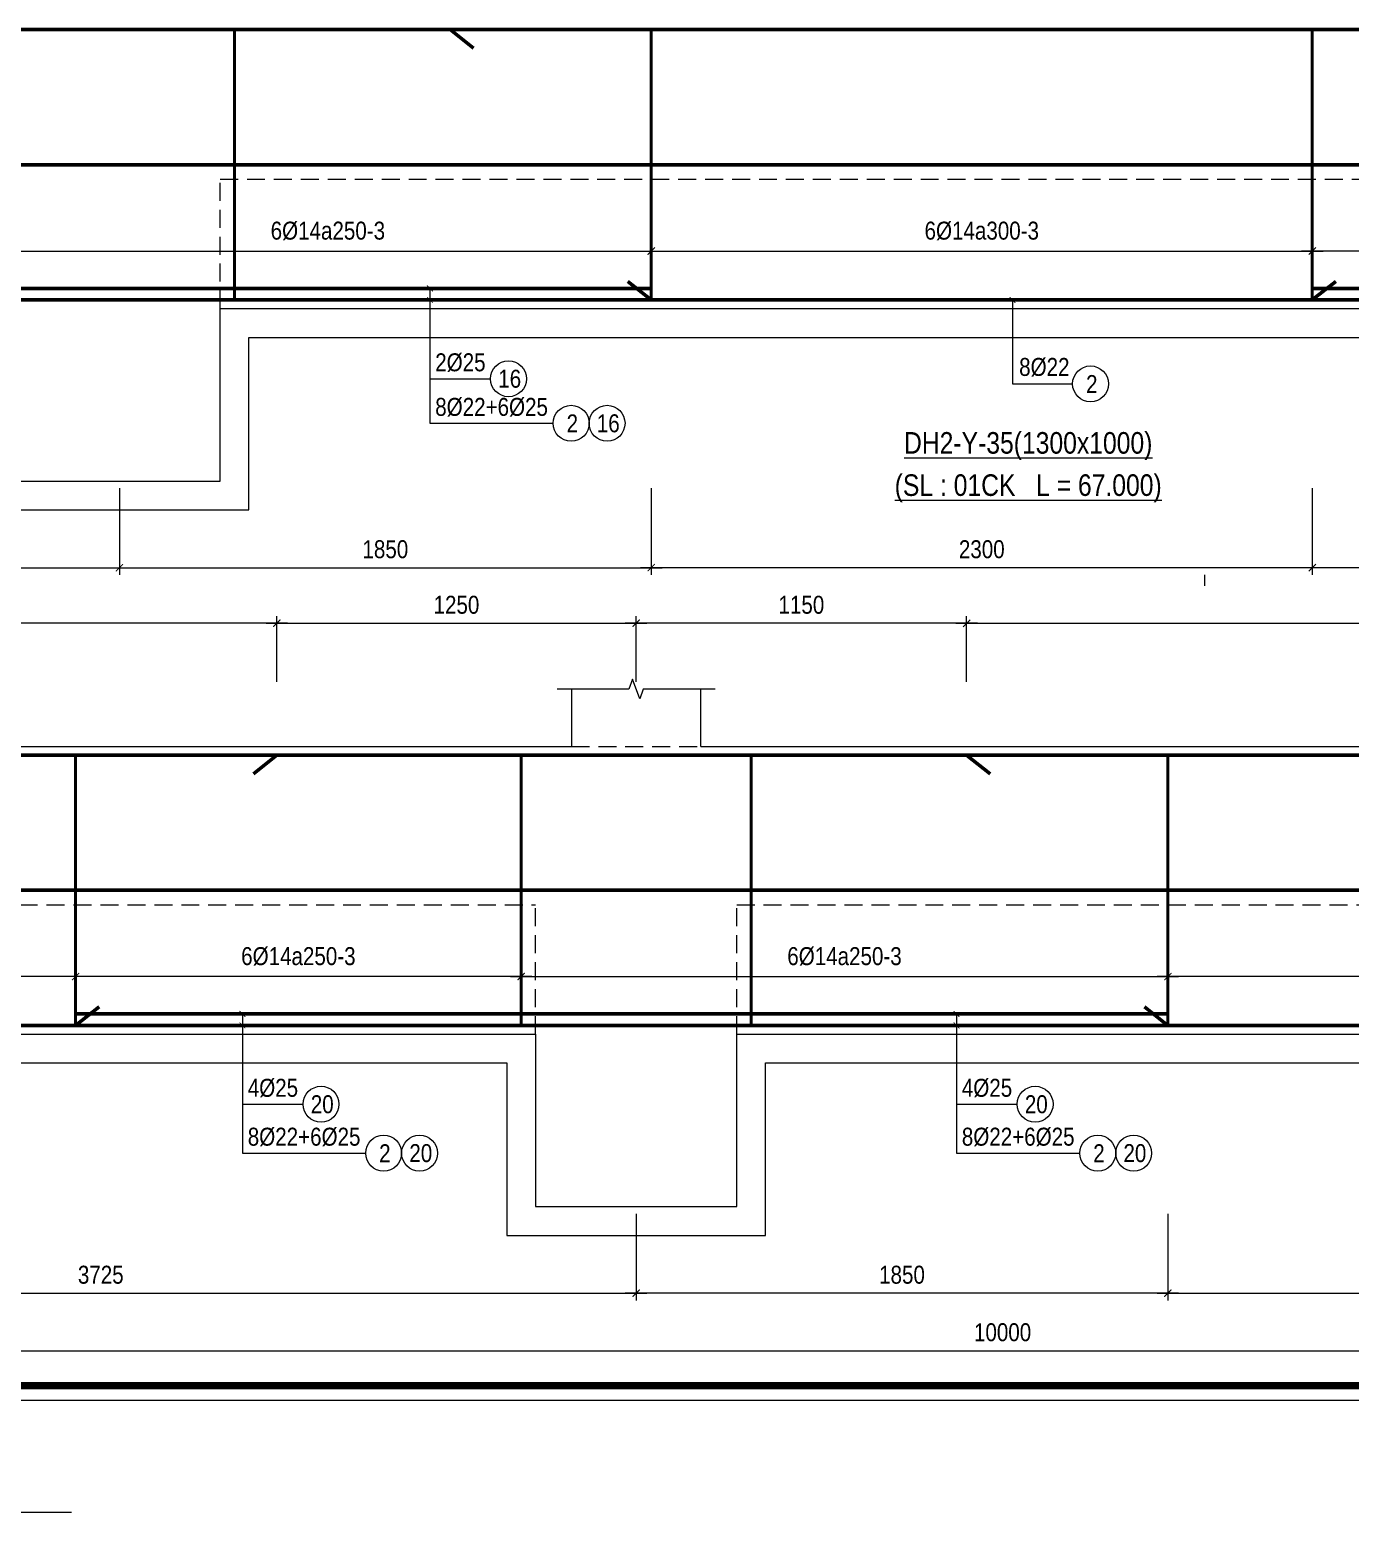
# Model space of a CAD drawing. Header units: millimetres. Extents: x 3014920 to 3563667, y -1638653 to -1356471.
# Drawn here: x 3499151 to 3503746, y -1621074 to -1615918 of the extents above; entities that cross this region are included whole.
import ezdxf
from ezdxf.enums import TextEntityAlignment as Align
from ezdxf.xclip import XClip

# ---------------------------------------------------------------- set-up
doc = ezdxf.new("R2010")
doc.units = ezdxf.units.MM
doc.header["$MEASUREMENT"] = 0
doc.header["$XCLIPFRAME"] = 0
doc.header["$PDMODE"] = 2
doc.linetypes.add('HIDDEN', pattern=[0.375, 0.25, -0.125])
doc.layers.get('0').update_dxf_attribs({"lineweight": 9})
doc.layers.get('Defpoints').update_dxf_attribs({"color": 10, "lineweight": 0})
for name, color, linetype, lineweight in [('CDAI', 21, 'Continuous', 40), ('CTHEP', 50, 'Continuous', 50), ('DBAO', 90, 'Continuous', 13), ('DGIONG', 130, 'Continuous', 13), ('DMo', 9, 'HIDDEN', 9), ('KTH', 154, 'Continuous', 9), ('Net khuat', 8, 'HIDDEN', 13), ('TEXT', 7, 'Continuous', 15)]:
    doc.layers.add(name, color=color, linetype=linetype, lineweight=lineweight)
doc.styles.add('Star-HelCon', font='VHELVCN_0.TTF')
doc.styles.add('TTP-HelCon', font='VHELVCN_0.TTF')
doc.styles.add('VNI-HELVE-CONDENSE', font='VHELVCN_0.TTF')
doc.dimstyles.new('kc-25', dxfattribs={"dimtxt": 62.5, "dimasz": 20, "dimexe": 20, "dimexo": 50, "dimgap": 25, "dimtad": 3, "dimdec": 0, "dimzin": 0, "dimdsep": 46, "dimtxsty": 'VNI-HELVE-CONDENSE', "dimblk": 'DIM', "dimcen": 2.5, "dimclrd": 256, "dimclre": 154, "dimclrt": 7, "dimaunit": 1, "dimadec": 0, "dimazin": 0, "dimtfac": 1, "dimtdec": 0, "dimtix": 1, "dimtmove": 0, "dimatfit": 3, "dimldrblk": 'DOT', "dimfxl": 1, "dimtolj": 1, "dimtzin": 0, "dimarcsym": 0})
doc.dimstyles.new('TTP-25', dxfattribs={"dimscale": 25, "dimtxt": 2.5, "dimasz": 1, "dimexe": 1, "dimexo": 1, "dimgap": 0.09, "dimtad": 0, "dimdec": 4, "dimrnd": 1, "dimzin": 9, "dimdsep": 46, "dimtxsty": 'TTP-HelCon', "dimblk": 'ARCHTICK', "dimcen": 0.09, "dimdle": 1.5, "dimclrd": 256, "dimclre": 256, "dimclrt": 7, "dimadec": 0, "dimazin": 0, "dimtfac": 1, "dimtdec": 4, "dimtmove": 0, "dimatfit": 3, "dimldrblk": 'ARCHTICK', "dimfxl": 1, "dimtvp": 1, "dimtolj": 1, "dimtzin": 0, "dimarcsym": 0})

# ---------------------------------------------------------------- blocks, each defined once
blk = doc.blocks.new('_ArchTick')
at = {"color": 0, "linetype": 'ByBlock', "const_width": 0.15}
blk.add_lwpolyline([(-0.5, -0.5), (0.5, 0.5)], dxfattribs=at)
blk = doc.blocks.new('*D1729')
at = {"layer": 'Defpoints', "color": 0, "transparency": 16777216}
for p in [(42425, -2638), (51825, -2651), (42425, -2851)]:
    blk.add_point(p, dxfattribs=at)
at = {"layer": 'KTH', "lineweight": -2, "transparency": 16777216}
for p, q in [((42425, -2663), (42425, -2876)), ((51825, -2676), (51825, -2876)), ((51862.5, -2851), (42387.5, -2851))]:
    blk.add_line(p, q, dxfattribs=at)
at = {"layer": 'KTH', "lineweight": -2, "transparency": 16777216, "xscale": 25, "yscale": 25, "zscale": 25, "rotation": 180}
blk.add_blockref('_ArchTick', (42425, -2851), dxfattribs=at)
at = {"layer": 'KTH', "lineweight": -2, "transparency": 16777216, "xscale": 25, "yscale": 25, "zscale": 25}
blk.add_blockref('_ArchTick', (51825, -2851), dxfattribs=at)
at = {"layer": 'KTH', "color": 7, "transparency": 16777216, "insert": (47125, -2787.2), "char_height": 62.5, "attachment_point": 5, "style": 'TTP-HelCon'}
blk.add_mtext('\\A1;9400', dxfattribs=at)
blk = doc.blocks.new('*D1730')
at = {"layer": 'Defpoints', "color": 0, "transparency": 16777216}
for p in [(51825, -2651), (56875, -2651), (51825, -2851)]:
    blk.add_point(p, dxfattribs=at)
at = {"layer": 'KTH', "lineweight": -2, "transparency": 16777216}
for p, q in [((51825, -2676), (51825, -2876)), ((56875, -2676), (56875, -2876)), ((56912.5, -2851), (51787.5, -2851))]:
    blk.add_line(p, q, dxfattribs=at)
at = {"layer": 'KTH', "lineweight": -2, "transparency": 16777216, "xscale": 25, "yscale": 25, "zscale": 25, "rotation": 180}
blk.add_blockref('_ArchTick', (51825, -2851), dxfattribs=at)
at = {"layer": 'KTH', "lineweight": -2, "transparency": 16777216, "xscale": 25, "yscale": 25, "zscale": 25}
blk.add_blockref('_ArchTick', (56875, -2851), dxfattribs=at)
at = {"layer": 'KTH', "color": 7, "transparency": 16777216, "insert": (54350, -2787.2), "char_height": 62.5, "attachment_point": 5, "style": 'TTP-HelCon'}
blk.add_mtext('\\A1;5050', dxfattribs=at)
blk = doc.blocks.new('*D1731')
at = {"layer": 'Defpoints', "color": 0, "transparency": 16777216}
for p in [(56875, -1901), (66875, -1901), (66875, -2101)]:
    blk.add_point(p, dxfattribs=at)
at = {"layer": 'KTH', "lineweight": -2, "transparency": 16777216}
for p, q in [((56875, -1926), (56875, -2126)), ((66875, -1926), (66875, -2126)), ((56837.5, -2101), (66912.5, -2101))]:
    blk.add_line(p, q, dxfattribs=at)
at = {"layer": 'KTH', "lineweight": -2, "transparency": 16777216, "xscale": 25, "yscale": 25, "zscale": 25, "rotation": 180}
blk.add_blockref('_ArchTick', (56875, -2101), dxfattribs=at)
at = {"layer": 'KTH', "lineweight": -2, "transparency": 16777216, "xscale": 25, "yscale": 25, "zscale": 25}
blk.add_blockref('_ArchTick', (66875, -2101), dxfattribs=at)
at = {"layer": 'KTH', "color": 7, "transparency": 16777216, "insert": (61875, -2037.2), "char_height": 62.5, "attachment_point": 5, "style": 'TTP-HelCon'}
blk.add_mtext('\\A1;10000', dxfattribs=at)
blk = doc.blocks.new('*D1739')
at = {"layer": 'Defpoints', "color": 0, "transparency": 16777216}
for p in [(60600, 428.7), (60600, 200), (61750, 200)]:
    blk.add_point(p, dxfattribs=at)
at = {"layer": 'KTH', "lineweight": -2, "transparency": 16777216}
for p, q in [((61787.5, 428.7), (60562.5, 428.7)), ((60600, 225), (60600, 453.7)), ((61750, 225), (61750, 453.7))]:
    blk.add_line(p, q, dxfattribs=at)
at = {"layer": 'KTH', "lineweight": -2, "transparency": 16777216, "xscale": 25, "yscale": 25, "zscale": 25, "rotation": 180}
blk.add_blockref('_ArchTick', (60600, 428.7), dxfattribs=at)
at = {"layer": 'KTH', "lineweight": -2, "transparency": 16777216, "xscale": 25, "yscale": 25, "zscale": 25}
blk.add_blockref('_ArchTick', (61750, 428.7), dxfattribs=at)
at = {"layer": 'KTH', "color": 7, "transparency": 16777216, "insert": (61175, 492.5), "char_height": 62.5, "attachment_point": 5, "style": 'TTP-HelCon'}
blk.add_mtext('\\A1;1150', dxfattribs=at)
blk = doc.blocks.new('*D1740')
at = {"layer": 'Defpoints', "color": 0, "transparency": 16777216}
for p in [(60200, -602.9), (62450, -602.9), (62450, -800)]:
    blk.add_point(p, dxfattribs=at)
at = {"layer": 'KTH', "lineweight": -2, "transparency": 16777216}
for p, q in [((60200, -627.9), (60200, -825)), ((62450, -627.9), (62450, -825)), ((60162.5, -800), (62487.5, -800))]:
    blk.add_line(p, q, dxfattribs=at)
at = {"layer": 'KTH', "lineweight": -2, "transparency": 16777216, "xscale": 25, "yscale": 25, "zscale": 25, "rotation": 180}
blk.add_blockref('_ArchTick', (60200, -800), dxfattribs=at)
at = {"layer": 'KTH', "lineweight": -2, "transparency": 16777216, "xscale": 25, "yscale": 25, "zscale": 25}
blk.add_blockref('_ArchTick', (62450, -800), dxfattribs=at)
at = {"layer": 'KTH', "color": 7, "transparency": 16777216, "insert": (61325, -730.1), "char_height": 62.5, "attachment_point": 5, "style": 'TTP-HelCon'}
blk.add_mtext('\\A1;6Þ14a250-3', dxfattribs=at)
blk = doc.blocks.new('*D1741')
at = {"layer": 'Defpoints', "color": 0, "transparency": 16777216}
for p in [(62450, -602.9), (64800, -602.9), (62450, -800)]:
    blk.add_point(p, dxfattribs=at)
at = {"layer": 'KTH', "lineweight": -2, "transparency": 16777216}
for p, q in [((62450, -627.9), (62450, -825)), ((64800, -627.9), (64800, -825)), ((64837.5, -800), (62412.5, -800))]:
    blk.add_line(p, q, dxfattribs=at)
at = {"layer": 'KTH', "lineweight": -2, "transparency": 16777216, "xscale": 25, "yscale": 25, "zscale": 25, "rotation": 180}
blk.add_blockref('_ArchTick', (62450, -800), dxfattribs=at)
at = {"layer": 'KTH', "lineweight": -2, "transparency": 16777216, "xscale": 25, "yscale": 25, "zscale": 25}
blk.add_blockref('_ArchTick', (64800, -800), dxfattribs=at)
at = {"layer": 'KTH', "color": 7, "transparency": 16777216, "insert": (63625, -730.1), "char_height": 62.5, "attachment_point": 5, "style": 'TTP-HelCon'}
blk.add_mtext('\\A1;6Þ14a300-3', dxfattribs=at)
blk = doc.blocks.new('*D1742')
at = {"layer": 'Defpoints', "color": 0, "transparency": 16777216}
for p in [(60600, -1600), (62450, -1600), (60600, -1901)]:
    blk.add_point(p, dxfattribs=at)
at = {"layer": 'KTH', "lineweight": -2, "transparency": 16777216}
for p, q in [((60600, -1625), (60600, -1926)), ((62450, -1625), (62450, -1926)), ((62487.5, -1901), (60562.5, -1901))]:
    blk.add_line(p, q, dxfattribs=at)
at = {"layer": 'KTH', "lineweight": -2, "transparency": 16777216, "xscale": 25, "yscale": 25, "zscale": 25, "rotation": 180}
blk.add_blockref('_ArchTick', (60600, -1901), dxfattribs=at)
at = {"layer": 'KTH', "lineweight": -2, "transparency": 16777216, "xscale": 25, "yscale": 25, "zscale": 25}
blk.add_blockref('_ArchTick', (62450, -1901), dxfattribs=at)
at = {"layer": 'KTH', "color": 7, "transparency": 16777216, "insert": (61525, -1837.2), "char_height": 62.5, "attachment_point": 5, "style": 'TTP-HelCon'}
blk.add_mtext('\\A1;1850', dxfattribs=at)
blk = doc.blocks.new('*D1743')
at = {"layer": 'Defpoints', "color": 0, "transparency": 16777216}
for p in [(62450, -1600), (64800, -1600), (64800, -1901)]:
    blk.add_point(p, dxfattribs=at)
at = {"layer": 'KTH', "lineweight": -2, "transparency": 16777216}
for p, q in [((62450, -1625), (62450, -1926)), ((64800, -1625), (64800, -1926)), ((62412.5, -1901), (64837.5, -1901))]:
    blk.add_line(p, q, dxfattribs=at)
at = {"layer": 'KTH', "lineweight": -2, "transparency": 16777216, "xscale": 25, "yscale": 25, "zscale": 25, "rotation": 180}
blk.add_blockref('_ArchTick', (62450, -1901), dxfattribs=at)
at = {"layer": 'KTH', "lineweight": -2, "transparency": 16777216, "xscale": 25, "yscale": 25, "zscale": 25}
blk.add_blockref('_ArchTick', (64800, -1901), dxfattribs=at)
at = {"layer": 'KTH', "color": 7, "transparency": 16777216, "insert": (63625, -1837.2), "char_height": 62.5, "attachment_point": 5, "style": 'TTP-HelCon'}
blk.add_mtext('\\A1;2350', dxfattribs=at)
blk = doc.blocks.new('*D1754')
at = {"layer": 'Defpoints', "color": 0, "transparency": 16777216}
for p in [(44600.1, -2350), (48050, -2350), (48050, -2651)]:
    blk.add_point(p, dxfattribs=at)
at = {"layer": 'KTH', "lineweight": -2, "transparency": 16777216}
for p, q in [((44600.1, -2375), (44600.1, -2676)), ((48050, -2375), (48050, -2676)), ((44562.6, -2651), (48087.5, -2651))]:
    blk.add_line(p, q, dxfattribs=at)
at = {"layer": 'KTH', "lineweight": -2, "transparency": 16777216, "xscale": 25, "yscale": 25, "zscale": 25, "rotation": 180}
blk.add_blockref('_ArchTick', (44600.1, -2651), dxfattribs=at)
at = {"layer": 'KTH', "lineweight": -2, "transparency": 16777216, "xscale": 25, "yscale": 25, "zscale": 25}
blk.add_blockref('_ArchTick', (48050, -2651), dxfattribs=at)
at = {"layer": 'KTH', "color": 7, "transparency": 16777216, "insert": (46325, -2587.2), "char_height": 62.5, "attachment_point": 5, "style": 'TTP-HelCon'}
blk.add_mtext('\\A1;3450', dxfattribs=at)
blk = doc.blocks.new('*D1755')
at = {"layer": 'Defpoints', "color": 0, "transparency": 16777216}
for p in [(52200, -2350), (54100, -2350), (52200, -2651)]:
    blk.add_point(p, dxfattribs=at)
at = {"layer": 'KTH', "lineweight": -2, "transparency": 16777216}
for p, q in [((52200, -2375), (52200, -2676)), ((54100, -2375), (54100, -2676)), ((54137.5, -2651), (52162.5, -2651))]:
    blk.add_line(p, q, dxfattribs=at)
at = {"layer": 'KTH', "lineweight": -2, "transparency": 16777216, "xscale": 25, "yscale": 25, "zscale": 25, "rotation": 180}
blk.add_blockref('_ArchTick', (52200, -2651), dxfattribs=at)
at = {"layer": 'KTH', "lineweight": -2, "transparency": 16777216, "xscale": 25, "yscale": 25, "zscale": 25}
blk.add_blockref('_ArchTick', (54100, -2651), dxfattribs=at)
at = {"layer": 'KTH', "color": 7, "transparency": 16777216, "insert": (53150, -2587.2), "char_height": 62.5, "attachment_point": 5, "style": 'TTP-HelCon'}
blk.add_mtext('\\A1;1900', dxfattribs=at)
blk = doc.blocks.new('*D1756')
at = {"layer": 'Defpoints', "color": 0, "transparency": 16777216}
for p in [(49900, -1352.9), (52200, -1352.9), (52200, -1550)]:
    blk.add_point(p, dxfattribs=at)
at = {"layer": 'KTH', "lineweight": -2, "transparency": 16777216}
for p, q in [((49900, -1377.9), (49900, -1575)), ((52200, -1377.9), (52200, -1575)), ((49862.5, -1550), (52237.5, -1550))]:
    blk.add_line(p, q, dxfattribs=at)
at = {"layer": 'KTH', "lineweight": -2, "transparency": 16777216, "xscale": 25, "yscale": 25, "zscale": 25, "rotation": 180}
blk.add_blockref('_ArchTick', (49900, -1550), dxfattribs=at)
at = {"layer": 'KTH', "lineweight": -2, "transparency": 16777216, "xscale": 25, "yscale": 25, "zscale": 25}
blk.add_blockref('_ArchTick', (52200, -1550), dxfattribs=at)
at = {"layer": 'KTH', "color": 7, "transparency": 16777216, "insert": (51050, -1480.1), "char_height": 62.5, "attachment_point": 5, "style": 'TTP-HelCon'}
blk.add_mtext('\\A1;6Þ14a300-3', dxfattribs=at)
blk = doc.blocks.new('*D1757')
at = {"layer": 'Defpoints', "color": 0, "transparency": 16777216}
for p in [(47650, -1377.9), (49900, -1352.9), (49900, -1550)]:
    blk.add_point(p, dxfattribs=at)
at = {"layer": 'KTH', "lineweight": -2, "transparency": 16777216}
for p, q in [((49900, -1377.9), (49900, -1575)), ((47650, -1402.9), (47650, -1575)), ((47612.5, -1550), (49937.5, -1550))]:
    blk.add_line(p, q, dxfattribs=at)
at = {"layer": 'KTH', "lineweight": -2, "transparency": 16777216, "xscale": 25, "yscale": 25, "zscale": 25, "rotation": 180}
blk.add_blockref('_ArchTick', (47650, -1550), dxfattribs=at)
at = {"layer": 'KTH', "lineweight": -2, "transparency": 16777216, "xscale": 25, "yscale": 25, "zscale": 25}
blk.add_blockref('_ArchTick', (49900, -1550), dxfattribs=at)
at = {"layer": 'KTH', "color": 7, "transparency": 16777216, "insert": (48775, -1480.1), "char_height": 62.5, "attachment_point": 5, "style": 'TTP-HelCon'}
blk.add_mtext('\\A1;6Þ14a250-3', dxfattribs=at)
blk = doc.blocks.new('*D1758')
at = {"layer": 'Defpoints', "color": 0, "transparency": 16777216}
for p in [(48050, -2350), (49900, -2350), (49900, -2651)]:
    blk.add_point(p, dxfattribs=at)
at = {"layer": 'KTH', "lineweight": -2, "transparency": 16777216}
for p, q in [((48050, -2375), (48050, -2676)), ((49900, -2375), (49900, -2676)), ((48012.5, -2651), (49937.5, -2651))]:
    blk.add_line(p, q, dxfattribs=at)
at = {"layer": 'KTH', "lineweight": -2, "transparency": 16777216, "xscale": 25, "yscale": 25, "zscale": 25, "rotation": 180}
blk.add_blockref('_ArchTick', (48050, -2651), dxfattribs=at)
at = {"layer": 'KTH', "lineweight": -2, "transparency": 16777216, "xscale": 25, "yscale": 25, "zscale": 25}
blk.add_blockref('_ArchTick', (49900, -2651), dxfattribs=at)
at = {"layer": 'KTH', "color": 7, "transparency": 16777216, "insert": (48975, -2587.2), "char_height": 62.5, "attachment_point": 5, "style": 'TTP-HelCon'}
blk.add_mtext('\\A1;1850', dxfattribs=at)
blk = doc.blocks.new('*D1759')
at = {"layer": 'Defpoints', "color": 0, "transparency": 16777216}
for p in [(49900, -2350), (52200, -2350), (49900, -2651)]:
    blk.add_point(p, dxfattribs=at)
at = {"layer": 'KTH', "lineweight": -2, "transparency": 16777216}
for p, q in [((49900, -2375), (49900, -2676)), ((52200, -2375), (52200, -2676)), ((52237.5, -2651), (49862.5, -2651))]:
    blk.add_line(p, q, dxfattribs=at)
at = {"layer": 'KTH', "lineweight": -2, "transparency": 16777216, "xscale": 25, "yscale": 25, "zscale": 25, "rotation": 180}
blk.add_blockref('_ArchTick', (49900, -2651), dxfattribs=at)
at = {"layer": 'KTH', "lineweight": -2, "transparency": 16777216, "xscale": 25, "yscale": 25, "zscale": 25}
blk.add_blockref('_ArchTick', (52200, -2651), dxfattribs=at)
at = {"layer": 'KTH', "color": 7, "transparency": 16777216, "insert": (51050, -2587.2), "char_height": 62.5, "attachment_point": 5, "style": 'TTP-HelCon'}
blk.add_mtext('\\A1;2300', dxfattribs=at)
blk = doc.blocks.new('*D1760')
at = {"layer": 'Defpoints', "color": 0, "transparency": 16777216}
for p in [(56875, -1600), (60600, -1600), (60600, -1901)]:
    blk.add_point(p, dxfattribs=at)
at = {"layer": 'KTH', "lineweight": -2, "transparency": 16777216}
for p, q in [((56875, -1625), (56875, -1926)), ((60600, -1625), (60600, -1926)), ((56837.5, -1901), (60637.5, -1901))]:
    blk.add_line(p, q, dxfattribs=at)
at = {"layer": 'KTH', "lineweight": -2, "transparency": 16777216, "xscale": 25, "yscale": 25, "zscale": 25, "rotation": 180}
blk.add_blockref('_ArchTick', (56875, -1901), dxfattribs=at)
at = {"layer": 'KTH', "lineweight": -2, "transparency": 16777216, "xscale": 25, "yscale": 25, "zscale": 25}
blk.add_blockref('_ArchTick', (60600, -1901), dxfattribs=at)
at = {"layer": 'KTH', "color": 7, "transparency": 16777216, "insert": (58737.5, -1837.2), "char_height": 62.5, "attachment_point": 5, "style": 'TTP-HelCon'}
blk.add_mtext('\\A1;3725', dxfattribs=at)
blk = doc.blocks.new('*D1761')
at = {"layer": 'Defpoints', "color": 0, "transparency": 16777216}
for p in [(52200, -1352.9), (53700, -1352.9), (52200, -1550)]:
    blk.add_point(p, dxfattribs=at)
at = {"layer": 'KTH', "lineweight": -2, "transparency": 16777216}
for p, q in [((52200, -1377.9), (52200, -1575)), ((53700, -1377.9), (53700, -1575)), ((53737.5, -1550), (52162.5, -1550))]:
    blk.add_line(p, q, dxfattribs=at)
at = {"layer": 'KTH', "lineweight": -2, "transparency": 16777216, "xscale": 25, "yscale": 25, "zscale": 25, "rotation": 180}
blk.add_blockref('_ArchTick', (52200, -1550), dxfattribs=at)
at = {"layer": 'KTH', "lineweight": -2, "transparency": 16777216, "xscale": 25, "yscale": 25, "zscale": 25}
blk.add_blockref('_ArchTick', (53700, -1550), dxfattribs=at)
at = {"layer": 'KTH', "color": 7, "transparency": 16777216, "insert": (52950, -1480.1), "char_height": 62.5, "attachment_point": 5, "style": 'TTP-HelCon'}
blk.add_mtext('\\A1;6Þ14a250-3', dxfattribs=at)
blk = doc.blocks.new('DIM')
h = blk.add_hatch(color=1)
h.paths.add_polyline_path([(0.49, 0.29, 1), (0.29, 0.49), (-0.19, 0), (0.19, 0)])
h.paths.add_polyline_path([(0.19, 0), (-0.19, 0), (-0.49, -0.29, 1), (-0.29, -0.49)])
at = {"color": 9}
for p, q in [((-0.19, 0), (-1.5, 0)), ((0.19, 0), (1.5, 0))]:
    blk.add_line(p, q, dxfattribs=at)
at = {"color": 1}
for p, q in [((-0.49, -0.29), (0.29, 0.49)), ((-0.29, -0.49), (0.49, 0.29)), ((-0.19, 0), (0.19, 0))]:
    blk.add_line(p, q, dxfattribs=at)
blk.add_arc((-0.39, -0.39), 0.138, 135, 315, dxfattribs=at)
blk = doc.blocks.new('*D1770')
at = {"layer": 'Defpoints', "color": 0, "transparency": 16777216}
for p in [(65500, 428.7), (61750, 200), (65500, 200)]:
    blk.add_point(p, dxfattribs=at)
at = {"layer": 'KTH', "lineweight": -2, "transparency": 16777216}
for p, q in [((61712.5, 428.7), (65537.5, 428.7)), ((61750, 225), (61750, 453.7)), ((65500, 225), (65500, 453.7))]:
    blk.add_line(p, q, dxfattribs=at)
at = {"layer": 'KTH', "lineweight": -2, "transparency": 16777216, "xscale": 25, "yscale": 25, "zscale": 25, "rotation": 180}
blk.add_blockref('_ArchTick', (61750, 428.7), dxfattribs=at)
at = {"layer": 'KTH', "lineweight": -2, "transparency": 16777216, "xscale": 25, "yscale": 25, "zscale": 25}
blk.add_blockref('_ArchTick', (65500, 428.7), dxfattribs=at)
at = {"layer": 'KTH', "color": 7, "transparency": 16777216, "insert": (63625, 492.5), "char_height": 62.5, "attachment_point": 5, "style": 'TTP-HelCon'}
blk.add_mtext('\\A1;3750', dxfattribs=at)
blk = doc.blocks.new('*D1800')
at = {"layer": 'Defpoints', "color": 0, "transparency": 16777216}
for p in [(58650, -602.9), (60200, -602.9), (58650, -800)]:
    blk.add_point(p, dxfattribs=at)
at = {"layer": 'KTH', "lineweight": -2, "transparency": 16777216}
for p, q in [((58650, -627.9), (58650, -825)), ((60200, -627.9), (60200, -825)), ((60237.5, -800), (58612.5, -800))]:
    blk.add_line(p, q, dxfattribs=at)
at = {"layer": 'KTH', "lineweight": -2, "transparency": 16777216, "xscale": 25, "yscale": 25, "zscale": 25, "rotation": 180}
blk.add_blockref('_ArchTick', (58650, -800), dxfattribs=at)
at = {"layer": 'KTH', "lineweight": -2, "transparency": 16777216, "xscale": 25, "yscale": 25, "zscale": 25}
blk.add_blockref('_ArchTick', (60200, -800), dxfattribs=at)
at = {"layer": 'KTH', "color": 7, "transparency": 16777216, "insert": (59425, -730.1), "char_height": 62.5, "attachment_point": 5, "style": 'TTP-HelCon'}
blk.add_mtext('\\A1;6Þ14a250-3', dxfattribs=at)
blk = doc.blocks.new('*D1801')
at = {"layer": 'Defpoints', "color": 0, "transparency": 16777216}
for p in [(56050, -602.9), (58650, -602.9), (56050, -800)]:
    blk.add_point(p, dxfattribs=at)
at = {"layer": 'KTH', "lineweight": -2, "transparency": 16777216}
for p, q in [((56050, -627.9), (56050, -825)), ((58650, -627.9), (58650, -825)), ((58687.5, -800), (56012.5, -800))]:
    blk.add_line(p, q, dxfattribs=at)
at = {"layer": 'KTH', "lineweight": -2, "transparency": 16777216, "xscale": 25, "yscale": 25, "zscale": 25, "rotation": 180}
blk.add_blockref('_ArchTick', (56050, -800), dxfattribs=at)
at = {"layer": 'KTH', "lineweight": -2, "transparency": 16777216, "xscale": 25, "yscale": 25, "zscale": 25}
blk.add_blockref('_ArchTick', (58650, -800), dxfattribs=at)
at = {"layer": 'KTH', "color": 7, "transparency": 16777216, "insert": (57350, -730.1), "char_height": 62.5, "attachment_point": 5, "style": 'TTP-HelCon'}
blk.add_mtext('\\A1;6Þ14a300-3', dxfattribs=at)
blk = doc.blocks.new('*D1802')
at = {"layer": 'Defpoints', "color": 0, "transparency": 16777216}
for p in [(55350, 428.7), (55350, 200), (59350, 200)]:
    blk.add_point(p, dxfattribs=at)
at = {"layer": 'KTH', "lineweight": -2, "transparency": 16777216}
for p, q in [((59387.5, 428.7), (55312.5, 428.7)), ((55350, 225), (55350, 453.7)), ((59350, 225), (59350, 453.7))]:
    blk.add_line(p, q, dxfattribs=at)
at = {"layer": 'KTH', "lineweight": -2, "transparency": 16777216, "xscale": 25, "yscale": 25, "zscale": 25, "rotation": 180}
blk.add_blockref('_ArchTick', (55350, 428.7), dxfattribs=at)
at = {"layer": 'KTH', "lineweight": -2, "transparency": 16777216, "xscale": 25, "yscale": 25, "zscale": 25}
blk.add_blockref('_ArchTick', (59350, 428.7), dxfattribs=at)
at = {"layer": 'KTH', "color": 7, "transparency": 16777216, "insert": (57350, 492.5), "char_height": 62.5, "attachment_point": 5, "style": 'TTP-HelCon'}
blk.add_mtext('\\A1;4000', dxfattribs=at)
blk = doc.blocks.new('*D1804')
at = {"layer": 'Defpoints', "color": 0, "transparency": 16777216}
for p in [(60600, 428.7), (59350, 200), (60600, 200)]:
    blk.add_point(p, dxfattribs=at)
at = {"layer": 'KTH', "lineweight": -2, "transparency": 16777216}
for p, q in [((59312.5, 428.7), (60637.5, 428.7)), ((59350, 225), (59350, 453.7)), ((60600, 225), (60600, 453.7))]:
    blk.add_line(p, q, dxfattribs=at)
at = {"layer": 'KTH', "lineweight": -2, "transparency": 16777216, "xscale": 25, "yscale": 25, "zscale": 25, "rotation": 180}
blk.add_blockref('_ArchTick', (59350, 428.7), dxfattribs=at)
at = {"layer": 'KTH', "lineweight": -2, "transparency": 16777216, "xscale": 25, "yscale": 25, "zscale": 25}
blk.add_blockref('_ArchTick', (60600, 428.7), dxfattribs=at)
at = {"layer": 'KTH', "color": 7, "transparency": 16777216, "insert": (59975, 492.5), "char_height": 62.5, "attachment_point": 5, "style": 'TTP-HelCon'}
blk.add_mtext('\\A1;1250', dxfattribs=at)
blk = doc.blocks.new('CHG_XX_Khung ten')
blk.add_lwpolyline([(15, 579), (826, 579), (826, 15), (15, 15)], close=True)
at = {"color": 4, "linetype": 'Continuous', "const_width": 1}
blk.add_lwpolyline([(17, 577), (824, 577), (824, 17), (17, 17)], close=True, dxfattribs=at)
at = {"layer": 'Defpoints', "color": 1, "ltscale": 2}
blk.add_lwpolyline([(40.06, 0), (0, 0), (0, 40)], dxfattribs=at)
blk = doc.blocks.new('2Y-35')
at = {"layer": 'CDAI'}
for points in [[(58650.00194, -30), (58650.00194, -970)], [(60200.00194, -30), (60200.00194, -970)], [(61000.00945, -30), (61000.00945, -970)], [(62450.00626, -30), (62450.00626, -970)], [(48450, -780), (48450, -1720)], [(49900, -780), (49900, -1720)], [(52199.99202, -780), (52199.99202, -1720)]]:
    blk.add_lwpolyline(points, dxfattribs=at)
at = {"layer": 'CTHEP'}
for p, q in [((59268.57605, -94.5255), (59350.00194, -30)), ((61831.43534, -94.5255), (61750.00945, -30)), ((66889.99026, -500), (53834.99337, -500)), ((49281.43339, -844.5255), (49200.0075, -780)), ((58731.42784, -905.47451), (58650.00194, -970)), ((62368.58036, -905.47451), (62450.00626, -970)), ((54358.7549, -1250), (44359.65847, -1250)), ((49818.57411, -1655.47451), (49900, -1720)), ((52281.41791, -1655.47451), (52199.99202, -1720))]:
    blk.add_line(p, q, dxfattribs=at)
for points in [[(53796.12642, -540.00948), (53796.12642, -30), (66963.52193, -30), (66963.52193, -229.70863)], [(53499.18866, -970), (66969.99026, -970), (66969.99026, -370)], [(44308.94335, -780), (54765.94921, -780)], [(58650.00194, -930), (62450.00626, -930)], [(44306.22115, -1121.43421), (44306.22115, -1720), (54411.2167, -1720), (54411.2167, -1121.26858)], [(44306.22115, -1680), (49900, -1680)], [(52199.99202, -1680), (54411.2167, -1680)]]:
    blk.add_lwpolyline(points, dxfattribs=at)
at = {"layer": 'DBAO', "linetype": 'Continuous'}
for p, q in [((60375, 200), (60375, 0)), ((60825, 0), (60825, 200)), ((54324.99944, 0), (60375, 0)), ((60825, 0), (66424.99026, 0))]:
    blk.add_line(p, q, dxfattribs=at)
at = {"layer": 'DBAO', "linetype": 'Continuous', "flags": 128}
for points in [[(48400, -1750), (54449.99952, -1750), (54449.99952, -1000)], [(54449.99952, -1000), (60250.00945, -1000)], [(60950.00944, -1000), (66299.99777, -1000)], [(48500, -1850), (54549.99952, -1850), (54549.99952, -1100)], [(54549.99952, -1100), (60150.00945, -1100)], [(61050.00944, -1100), (66199.99777, -1100)]]:
    blk.add_lwpolyline(points, dxfattribs=at)
at = {"layer": 'DBAO'}
for points in [[(60250.00945, -1000), (60250.00945, -1600), (60950.00944, -1600), (60950.00944, -1000)], [(60150.00945, -1100), (60150.00945, -1700), (61050.00944, -1700), (61050.00944, -1100)], [(47700, -1750), (47700, -2350), (48400, -2350), (48400, -1750)], [(47600, -1850), (47600, -2450), (48500, -2450), (48500, -1850)]]:
    blk.add_lwpolyline(points, dxfattribs=at)
at = {"layer": 'DGIONG', "linetype": 'Continuous', "flags": 128}
blk.add_lwpolyline([(60875, 200), (60625.00937, 200), (60612.50937, 165.65653), (60587.50937, 234.34347), (60575.00937, 200), (60324.985, 200)], dxfattribs=at)
at = {"layer": 'DGIONG'}
for centre in [(59503.81137, -1243.93134), (61988.13877, -1243.93134), (59721.70087, -1413.91229), (59846.70087, -1413.91229), (62206.02827, -1413.91229), (62331.02827, -1413.91229), (49403.47789, -1993.93133), (51428.56297, -2012.04426), (49621.36739, -2148.91228), (49746.36739, -2148.91228)]:
    blk.add_circle(centre, 62.5, dxfattribs=at)
at = {"layer": 'Net khuat', "ltscale": 250}
for p, q in [((60375, 0), (60825, 0)), ((54449.99952, -550), (60250.00945, -550)), ((60250.00945, -1000), (60250.00945, -550)), ((60950.00944, -550), (66299.99777, -550)), ((60950.00944, -1000), (60950.00944, -550)), ((48400, -1750), (48400, -1300)), ((48400, -1300), (53749.99952, -1300))]:
    blk.add_line(p, q, dxfattribs=at)
at = {"layer": 'TEXT', "style": 'TTP-HelCon'}
for s, p in [('4Þ25', (59248.89299, -1218.07834, 0)), ('4Þ25', (61733.22039, -1218.07834, 0)), ('8Þ22+6Þ25', (59248.89299, -1388.05934, 0)), ('8Þ22+6Þ25', (61733.22039, -1388.05934, 0)), ('2Þ25', (49148.55951, -1968.07834, 0)), ('8Þ22', (51180.07474, -1984.1472, 0)), ('8Þ22+6Þ25', (49148.55951, -2123.05934, 0))]:
    blk.add_text(s, height=62.5, dxfattribs=at).set_placement(p)
at = {"layer": 'TEXT', "style": 'Star-HelCon'}
for s, p in [('20', (59507.97803, -1243.93134)), ('20', (61992.30543, -1243.93134)), ('2', (59725.86753, -1413.91229)), ('20', (59850.86753, -1413.91229)), ('2', (62210.19493, -1413.91229)), ('20', (62335.19493, -1413.91229)), ('16', (49407.64455, -1993.93133)), ('2', (51432.72964, -2012.04426)), ('2', (49625.53405, -2148.91228)), ('16', (49750.53405, -2148.91228))]:
    blk.add_text(s, height=62.5, dxfattribs=at).set_placement(p, align=Align.MIDDLE)
at = {"layer": 'KTH'}
for base, p1, p2, picture, middle in [((55349.99952, 428.68311), (59349.99442, 200), (55349.99952, 200), '*D1802', (57349.99697, 492.51644)), ((60600.00944, 428.68311), (61750.00945, 200), (60600.00944, 200), '*D1739', (61175.00944, 492.51644)), ((60600.0094431429, -1901.0442611543), (56874.9999911548, -1599.9999999683), (60600.0094431429, -1599.9999999683), '*D1760', (58737.5047171488, -1837.2109278209)), ((64799.99777, -1901.04426), (62450.00626, -1600), (64799.99777, -1600), '*D1743', (63625.00201, -1837.21093)), ((48050, -2651.04426), (44600.09913, -2350), (48050, -2350), '*D1754', (46325.04957, -2587.21093)), ((49900.00001, -2651.04426), (48050, -2350), (49900.00001, -2350), '*D1758', (48975, -2587.21093)), ((42424.99999, -2851), (51824.99999, -2651.04426), (42424.99999, -2638), '*D1729', (47124.99999, -2787.16667)), ((51824.99999, -2851), (56874.99999, -2651.04426), (51824.99999, -2651.04426), '*D1730', (54349.99999, -2787.16667))]:
    dim = blk.add_linear_dim(base=base, p1=p1, p2=p2, dimstyle='TTP-25', override={"dimtmove": 1}, dxfattribs=at)
    dim.commit()
    dim.dimension.update_dxf_attribs({"geometry": picture, "text_midpoint": middle})
for base, p1, p2, picture, middle in [((60600.00194, 428.68311), (59349.99442, 200), (60600.00194, 200), '*D1804', (59974.99818, 492.51644)), ((65499.99777, 428.68311), (61750.00945, 200), (65499.99777, 200), '*D1770', (63625.00361, 492.51644)), ((60600.00944, -1901.04426), (62450.00626, -1600), (60600.00944, -1600), '*D1742', (61525.00785, -1837.21093)), ((66874.99026, -2101), (56874.99999, -1901.04426), (66874.99026, -1901.04426), '*D1731', (61874.99513, -2037.16667)), ((49900.00001, -2651.04426), (52199.99951, -2350), (49900.00001, -2350), '*D1759', (51049.99976, -2587.21093)), ((52199.99951, -2651.04426), (54099.99952, -2350), (52199.99951, -2350), '*D1755', (53149.99951, -2587.21093))]:
    dim = blk.add_linear_dim(base=base, p1=p1, p2=p2, angle=180, dimstyle='TTP-25', override={"dimtmove": 1}, dxfattribs=at)
    dim.commit()
    dim.dimension.update_dxf_attribs({"geometry": picture, "text_midpoint": middle})
for base, p1, p2, text, picture, middle in [((56049.99952, -800), (58650.00194, -602.86333), (56049.99952, -602.86333), '6Þ14a300-3', '*D1801', (57350.00073, -730.08333)), ((58650.00194, -800), (60199.99055, -602.86333), (58650.00194, -602.86333), '6Þ14a250-3', '*D1800', (59424.99625, -730.08334)), ((62450.00626, -800), (64799.99777, -602.86333), (62450.00626, -602.86333), '6Þ14a300-3', '*D1741', (63625.00201, -730.08334)), ((52199.99951, -1550), (53699.99952, -1352.86333), (52199.99951, -1352.86333), '6Þ14a250-3', '*D1761', (52949.99951, -1480.08333))]:
    dim = blk.add_linear_dim(base=base, p1=p1, p2=p2, angle=180, text=text, dimstyle='TTP-25', override={"dimtmove": 1}, dxfattribs=at)
    dim.commit()
    dim.dimension.update_dxf_attribs({"geometry": picture, "text_midpoint": middle})
for base, p1, p2, text, picture, middle in [((62450.00625, -800), (60200.00194, -602.86333), (62450.00625, -602.86333), '6Þ14a250-3', '*D1740', (61325.0041, -730.08334)), ((49900.0075, -1550), (47649.9925, -1377.86333), (49900.0075, -1352.86333), '6Þ14a250-3', '*D1757', (48775, -1480.08333)), ((52199.99951, -1550), (49900.0075, -1352.86333), (52199.99951, -1352.86333), '6Þ14a300-3', '*D1756', (51050.0035, -1480.08333))]:
    dim = blk.add_linear_dim(base=base, p1=p1, p2=p2, text=text, dimstyle='TTP-25', override={"dimtmove": 1}, dxfattribs=at)
    dim.commit()
    dim.dimension.update_dxf_attribs({"geometry": picture, "text_midpoint": middle})
at = {"layer": 'DGIONG'}
for points in [[(59230.38119, -930), (59230.38096, -1243.93129), (59441.31137, -1243.93129)], [(59230.38114, -970), (59230.38096, -1413.91229), (59659.20087, -1413.91229)], [(61714.70859, -930), (61714.70836, -1243.93129), (61925.63877, -1243.93129)], [(61714.70854, -970), (61714.70836, -1413.91229), (62143.52827, -1413.91229)], [(49130.04771, -1680), (49130.04748, -1993.93128), (49340.97789, -1993.93128)], [(49130.04766, -1720), (49130.04748, -2148.91228), (49558.86739, -2148.91228)], [(51157.06297, -1720), (51157.06271, -2012.04426), (51366.06297, -2012.04426)]]:
    blk.add_leader(points, dimstyle='kc-25', override={"dimtad": 0, "dimldrblk": 'ArchTick', "dimfxl": 100, "dimarcsym": 1}, dxfattribs=at)

msp = doc.modelspace()

# ---------------------------------------------------------------- block references
at = {"layer": 'DMo'}
ref = msp.add_blockref('2Y-35', (3451413.90602, -1615138.25661), dxfattribs=at)
XClip(ref).set_block_clipping_path([(47442.3549067592, -2713.9368980201), (62885.1729304851, 840.9531080429)])
ref = msp.add_blockref('2Y-35', (3440661.31802, -1618411.21478), dxfattribs=at)
XClip(ref).set_block_clipping_path([(58361.6243647742, -2274.3015276901), (68647.8224368263, 609.1276105759)])

# ---------------------------------------------------------------- texts
at = {"layer": 'TEXT', "style": 'TTP-HelCon'}
for s, p in [('%%UDH2-Y-35(1300x1000)', (3502625.42991, -1617392.77226)), ('%%U(SL : 01CK   L = 67.000)', (3502625.42991, -1617539.66685))]:
    msp.add_text(s, height=75, dxfattribs=at).set_placement(p, align=Align.CENTER)

# ---------------------------------------------------------------- next in the draw order: block references
at = {"color": 5, "xscale": 25.92478421704392, "yscale": 25.92478421704392, "zscale": 25.92478421704392}
msp.add_blockref('CHG_XX_Khung ten', (3498258.98493, -1621074.38806), dxfattribs=at)

doc.saveas('drawing.dxf')
